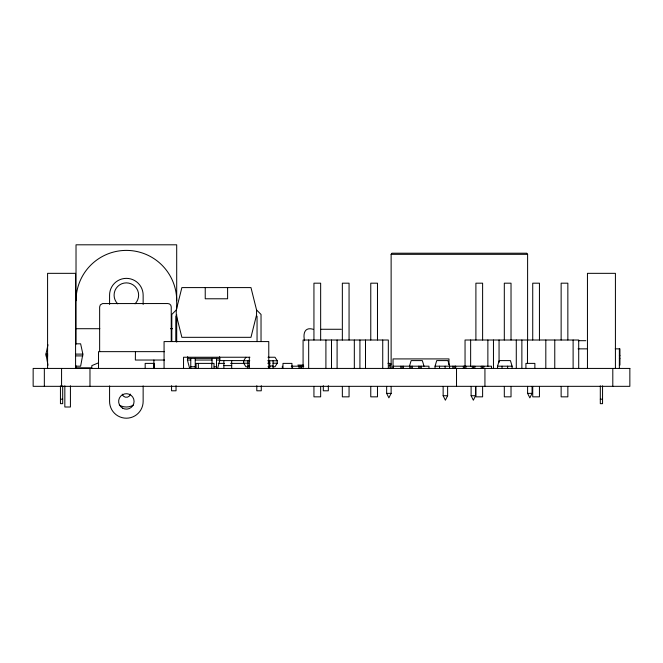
<?xml version="1.0" encoding="UTF-8"?>
<svg xmlns="http://www.w3.org/2000/svg" width="663" height="663" viewBox="0 0 663 663"><rect width="100%" height="100%" fill="white"/><g stroke="black" fill="none" stroke-linecap="round" stroke-linejoin="round"><path stroke-width="0.99" d="M391.129 368.429L391.129 254.327L391.816 253.291A2.163 1.533 -90 0 1 392.247 253.208L526.488 253.208A2.163 1.533 -90 0 1 526.911 253.291L527.607 254.327L527.607 340.674M189.651 368.429L187.414 360.034L187.679 356.677M47.985 365.255L45.946 354.108L47.985 344.752M75.557 343.815L80.629 343.815L82.867 354.108L80.629 366.191L75.557 366.191M176.283 309.969L181.877 287.593L250.97 287.593L256.556 309.969L256.556 314.958L250.97 337.326L181.877 337.326L176.283 314.958L176.283 309.969L171.808 314.444L171.808 341.578M217.621 368.429L219.859 360.034L219.586 356.677M409.469 366.191L411.151 360.597L422.339 360.597L424.013 366.191M435.044 368.429L435.044 366.191L436.726 360.597L447.906 360.597L449.589 366.191L449.589 368.429M497.557 368.429L497.557 366.191L499.231 360.597L510.419 360.597L512.101 366.191L512.101 368.429M391.129 386.388L391.129 393.374L388.891 397.85L386.653 393.374L386.653 386.388M447.616 386.628L447.616 395.72L445.379 400.195L443.141 395.72L443.141 386.628M475.586 386.628L475.586 395.72L473.349 400.195L471.111 395.72L471.111 386.628M532.074 386.388L532.074 393.374L529.845 397.85L527.607 393.374L527.607 386.388M247.929 366.747L245.923 366.747L243.686 363.225L243.686 360.763L245.923 357.241M267.985 357.241L275.004 357.241L277.242 360.763L277.242 363.225L275.004 366.747L272.999 366.747M176.913 315.066L175.794 316.185L175.794 341.578M389.206 365.868L391.129 363.954M98.522 362.835L91.817 365.628L91.817 368.429M391.129 254.327L527.607 254.327M76.021 328.707L99.84 328.707M170.482 328.707L172.554 328.707M313.185 329.271C304.541 326.702 302.925 333.671 304.566 340.741M321.19 329.271L341.296 329.271M578.368 340.683L585.81 340.683M578.061 348.854L587.567 348.854M615.239 348.854L619.93 348.854L619.93 365.073L619.366 365.073M164.548 351.647L98.522 351.647L98.522 368.429M45.946 354.108L47.769 354.108M75.59 354.108L82.867 354.108M619.366 355.559L619.93 355.559M45.946 355.898L47.769 355.898M75.59 355.898L82.867 355.898M249.934 357.241L183.535 357.241L183.535 368.429M187.414 358.36L219.859 358.36M619.366 358.642L619.93 358.642M164.548 360.034L135.351 360.034L135.443 351.647M187.414 360.034L190.77 360.034M195.245 360.034L212.027 360.034M216.503 360.034L219.859 360.034M219.279 360.597L244.025 360.597M243.686 360.763L249.785 360.763M267.736 360.763L277.242 360.763M243.686 363.225L248.766 363.225M267.736 363.225L270.123 363.225M273.048 363.225L277.242 363.225M218.243 363.39L224.434 363.39M230.616 363.39L244.025 363.39M387.971 363.39L389.96 363.39L389.96 368.429M297.853 365.073L303.372 365.073M223.87 365.628L231.702 365.628M247.879 365.968L249.553 365.968M269.692 365.968L273.048 365.968M291.297 366.191L303.787 366.191M435.044 366.191L491.474 366.191L491.474 368.429M497.557 366.191L512.101 366.191M190.77 366.747L195.245 366.747M214.265 366.747L216.503 366.747M267.985 366.747L269.99 366.747M91.552 367.857L76.021 367.857L76.021 365.785M386.653 393.374L391.129 393.374M527.607 393.374L532.074 393.374M443.141 395.72L447.616 395.72M471.111 395.72L475.586 395.72M60.449 399.192L62.687 399.192M600.313 399.192L602.551 399.192M256.556 309.969L261.031 314.444L261.031 341.578M619.366 348.854L619.366 368.429M615.421 368.429L615.421 273.338L587.451 273.338L587.451 368.429M612.803 368.429L612.803 386.33M602.551 385.858L602.551 403.668L600.313 403.668L600.313 385.858M578.708 368.429L578.708 340.011L465.045 340.011L465.045 366.399M573.114 340.011L573.114 368.429M567.851 340.011L567.851 283.184L561.138 283.184L561.138 340.011M567.851 386.695L567.851 396.839L561.138 396.839L561.138 386.695M554.765 340.011L554.765 368.429M545.815 340.011L545.815 368.429M539.442 340.011L539.442 283.184L532.729 283.184L532.729 340.011M539.442 386.695L539.442 396.839L532.729 396.839L532.729 386.695M534.875 368.429L534.875 363.39L525.925 363.39L525.925 368.429M527.466 340.011L527.466 363.357M521.872 340.011L521.872 368.429M516.286 340.011L516.286 368.429M511.024 340.011L511.024 283.184L504.311 283.184L504.311 340.011M511.024 386.695L511.024 396.839L504.311 396.839L504.311 386.695M507.626 366.191L507.626 368.429M502.032 366.191L502.032 368.429M499.057 340.011L499.057 362.338M493.463 340.011L493.463 368.429M487.869 340.011L487.869 366.399M484.935 368.429L484.935 386.33M483.783 366.191L483.783 368.429M482.614 340.011L482.614 283.184L475.901 283.184L475.901 340.011M482.614 386.695L482.614 396.839L475.901 396.839L475.901 386.695M482.523 366.191L482.523 368.429M481.263 366.191L481.263 368.429M474.832 366.191L474.832 368.429M473.573 366.191L473.573 368.429M472.313 366.191L472.313 368.429M470.639 340.011L470.639 366.399M465.882 366.191L465.882 368.429M464.622 366.191L464.622 368.429M463.362 366.191L463.362 368.429M456.525 368.429L456.525 386.33M455.672 366.191L455.672 368.429M455.365 366.191L455.365 368.429M454.105 366.191L454.105 368.429M452.846 366.191L452.846 368.429M448.975 364.625L448.975 358.915L393.035 358.915L393.035 368.429M445.113 366.191L445.113 368.429M439.519 366.191L439.519 368.429M428.961 368.429L428.961 366.191L393.159 366.191L393.159 368.429M421.27 366.191L421.27 368.429M420.01 366.191L420.01 368.429M418.751 366.191L418.751 368.429M412.32 366.191L412.32 368.429M411.06 366.191L411.06 368.429M409.8 366.191L409.8 368.429M403.369 366.191L403.369 368.429M402.109 366.191L402.109 368.429M400.85 366.191L400.85 368.429M388.327 368.429L388.327 340.011L303.082 340.011L303.082 368.429M382.733 340.011L382.733 368.429M377.479 340.011L377.479 283.184L370.766 283.184L370.766 340.011M377.479 386.695L377.479 396.839L370.766 396.839L370.766 386.695M365.504 340.011L365.504 368.429M359.918 340.011L359.918 368.429M354.324 340.011L354.324 368.429M349.061 340.011L349.061 283.184L342.348 283.184L342.348 340.011M349.061 386.695L349.061 396.839L342.348 396.839L342.348 386.695M337.094 340.011L337.094 368.429M331.5 340.011L331.5 368.429M328.334 385.717L328.334 390.797L323.304 390.797L323.304 385.717M325.906 340.011L325.906 368.429M320.652 340.011L320.652 283.184L313.939 283.184L313.939 340.011M320.652 386.695L320.652 396.839L313.939 396.839L313.939 386.695M308.676 340.011L308.676 368.429M301.499 366.191L301.499 368.429M300.248 366.191L300.248 368.429M298.988 366.191L298.988 368.429M292.557 366.191L292.557 368.429M291.935 368.429L291.935 363.39L282.985 363.39L282.985 368.429M282.347 366.191L282.347 368.429M273.048 360.763L273.048 368.429M269.692 360.763L269.692 368.429M268.772 368.429L268.772 341.578L164.068 341.578L164.068 368.429M261.28 385.717L261.28 390.797L256.805 390.797L256.805 385.717M257.053 316.185L257.053 341.578M249.313 357.241L249.313 368.429M247.879 360.763L247.879 368.429M231.702 360.597L231.702 368.429M227.608 287.593L227.608 298.781L205.232 298.781L205.232 287.593M223.87 360.597L223.87 368.429M216.503 358.36L216.503 368.429M214.008 368.429L214.008 363.39L196.107 363.39L196.107 368.429M212.027 358.36L212.027 363.813M211.77 363.39L211.77 368.429M198.345 363.39L198.345 368.429M195.245 358.36L195.245 368.429M190.77 358.36L190.77 368.429M176.698 309.024L176.698 244.804L76.021 244.804L76.021 344.155M176.698 316.276L176.698 342.1M176.035 385.717L176.035 390.797L171.56 390.797L171.56 385.717M171.236 341.478L171.236 306.903L170.789 305.22L169.562 303.994L167.88 303.546L102.558 303.571L100.337 304.856L99.641 306.903L99.641 351.647M154.123 368.429L154.123 363.39L145.172 363.39L145.172 368.429M153.899 360.034L153.899 368.429M143.142 304.433L143.142 295.143A16.782 16.782 0 0 0 126.36 278.361A16.782 16.782 0 0 0 109.577 295.143L109.577 304.433M143.142 385.941L143.142 401.413A16.782 16.782 0 0 1 126.36 418.196A16.782 16.782 0 0 1 109.577 401.413L109.577 385.941M89.977 368.429L89.977 386.33M75.59 368.429L75.549 273.338L47.579 273.338L47.579 368.429M70.427 385.825L70.427 407.007L64.833 407.007L64.833 385.808M62.687 385.858L62.687 403.668L60.449 403.668L60.449 385.858M61.568 368.429L61.568 386.33M44.338 368.429L44.338 386.33M76.021 300.737A50.338 50.338 0 0 1 126.36 250.399A50.338 50.338 0 0 1 176.698 300.737M133.346 405.134A13.981 13.981 0 0 1 119.365 405.134M130.495 394.137A4.285 4.285 0 0 1 122.216 394.137M117.683 303.82A12.274 12.274 0 0 1 117.683 286.466A12.274 12.274 0 0 1 135.037 286.466A12.274 12.274 0 0 1 135.037 303.82M629.85 368.429L33.15 368.429L33.15 386.33L629.85 386.33L629.85 368.429M122.498 408.101A7.716 7.716 0 0 0 134.075 401.413A7.716 7.716 0 0 0 122.498 394.734A7.716 7.716 0 0 0 122.498 408.101"/></g></svg>
